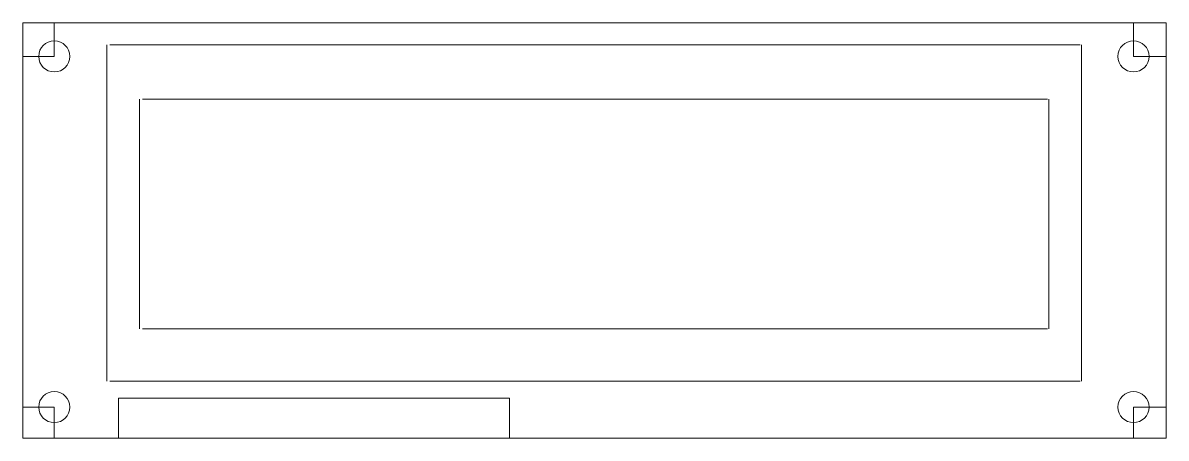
# Model space of a CAD drawing. Header units: inches. Extents: x -0.13 to 4.65, y -0.13 to 1.61.
import ezdxf

# ---------------------------------------------------------------- set-up
doc = ezdxf.new("R2010")
doc.units = ezdxf.units.IN
doc.layers.get('0').update_dxf_attribs({"linetype": 'CONTINUOUS', "lineweight": 0})

msp = doc.modelspace()

# ---------------------------------------------------------------- linework, layer by layer
for p, q in [((-0.1315, 1.6065), (-0.1315, -0.13)), ((-0.1315, 1.6065), (4.649, 1.6065)), ((0, 1.4665), (0, 1.6065)), ((4.5125, 1.4665), (4.5125, 1.6065)), ((4.649, 1.6065), (4.649, -0.13)), ((0.219, 0.73825), (0.219, 1.5145)), ((2.25875, 1.5145), (0.2325, 1.5145)), ((0.2325, 1.5145), (4.2895, 1.5145)), ((2.25875, 1.5145), (4.2895, 1.5145)), ((4.2895, 1.5145), (4.2895, 1.5145)), ((4.2955, 0.73825), (4.2955, 1.5145)), ((0, 1.4665), (-0.1315, 1.4665)), ((4.5125, 1.4665), (4.649, 1.4665)), ((0.3565, 0.73825), (0.3565, 1.287)), ((2.25875, 1.287), (0.3685, 1.287)), ((0.3685, 1.287), (4.1535, 1.287)), ((2.25875, 1.287), (4.1535, 1.287)), ((4.1535, 1.287), (4.1535, 1.287)), ((4.158, 0.73825), (4.158, 1.287)), ((0.219, 0.73825), (0.219, 0.108)), ((0.3565, 0.73825), (0.3565, 0.3275)), ((4.158, 0.73825), (4.158, 0.3275)), ((4.2955, 0.73825), (4.2955, 0.108)), ((2.25875, 0.3275), (0.3685, 0.3275)), ((4.1535, 0.3275), (0.3685, 0.3275)), ((0.3685, 0.3275), (0.3685, 0.3275)), ((0.3685, 0.3275), (0.506, 0.3275)), ((2.25875, 0.3275), (4.1535, 0.3275)), ((4.1535, 0.3275), (4.1535, 0.3275)), ((2.25875, 0.108), (0.2325, 0.108)), ((0.2325, 0.108), (0.2325, 0.108)), ((0.2325, 0.108), (4.2895, 0.108)), ((2.25875, 0.108), (4.2895, 0.108)), ((4.2895, 0.108), (4.2895, 0.108)), ((0, 0), (-0.1315, 0)), ((0, 0), (0, 0)), ((0, 0), (0, -0.13)), ((0.2685, 0.0365), (1.903, 0.0365)), ((0.2685, 0.0365), (0.2685, -0.13)), ((1.903, 0.0365), (1.903, -0.13)), ((4.5125, 0), (4.649, 0)), ((4.5125, 0), (4.5125, -0.13)), ((-0.1315, -0.13), (4.649, -0.13))]:
    msp.add_line(p, q)
for centre in [(0, 1.4665), (4.5125, 1.4665), (0, 0), (4.5125, 0)]:
    msp.add_circle(centre, 0.065)

doc.saveas('drawing.dxf')
